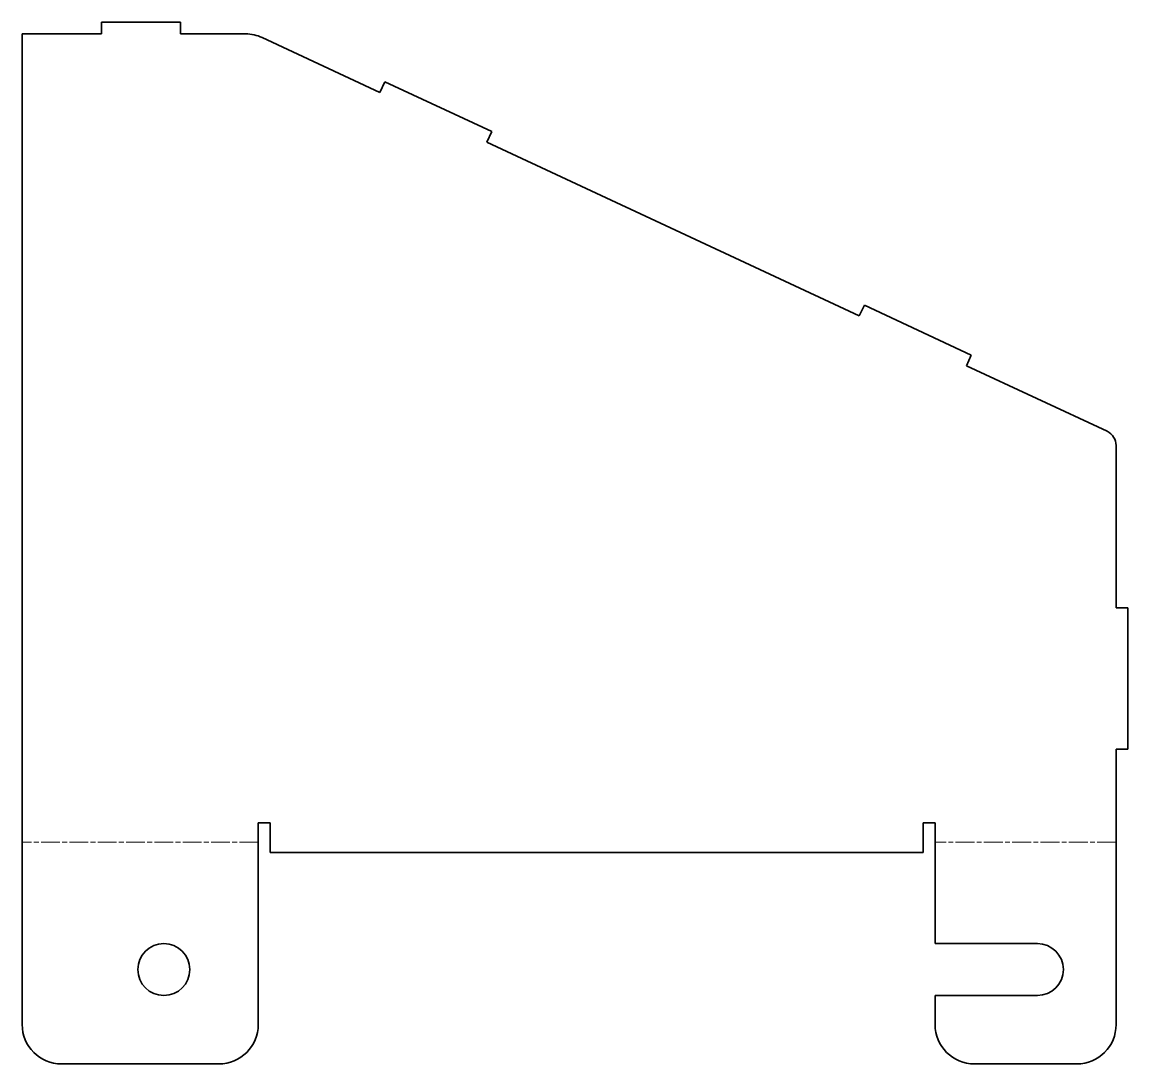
# Model space of a CAD drawing. Header units: millimetres. Extents: x 439 to 580, y 434 to 566.
import ezdxf

# ---------------------------------------------------------------- set-up
doc = ezdxf.new("R2010")
doc.units = ezdxf.units.MM
doc.linetypes.add('Chain', pattern=[13.68, 9.12, -1.14, 2.28, -1.14])
doc.layers.add('SIMUMAK Bend Centerline (ISO)', color=7, linetype='Chain', lineweight=9)
doc.layers.add('SIMUMAK Visible (ISO)', color=7, linetype='Continuous', lineweight=35)

# ---------------------------------------------------------------- blocks, each defined once
blk = doc.blocks.new('GLD-SMT-03-EMBLAD02_Sheet_3_GLD-SMT-03-EMBLAD02- Desplegada')
at = {"layer": 'SIMUMAK Bend Centerline (ISO)', "ltscale": 0.263158}
for p, q in [((-40.25, -38.03), (-70.25, -38.03)), ((68.75, -38.03), (45.75, -38.03))]:
    blk.add_line(p, q, dxfattribs=at)
at = {"layer": 'SIMUMAK Visible (ISO)'}
for p, q in [((-60.15, 64.73), (-60.15, 66.23)), ((-60.15, 66.23), (-50.15, 66.23)), ((-50.15, 66.23), (-50.15, 64.73)), ((-70.25, -61.23), (-70.25, 64.73)), ((-70.25, 64.73), (-60.15, 64.73)), ((-50.15, 64.73), (-41.86, 64.73)), ((-39.75, 64.26), (-24.8, 57.29)), ((-24.8, 57.29), (-24.17, 58.65)), ((-24.17, 58.65), (-10.57, 52.31)), ((-10.57, 52.31), (-11.2, 50.95)), ((-11.2, 50.95), (36.12, 28.88)), ((36.12, 28.88), (36.76, 30.24)), ((36.76, 30.24), (50.35, 23.9)), ((50.35, 23.9), (49.72, 22.54)), ((49.72, 22.54), (67.6, 14.2)), ((68.75, 12.39), (68.75, -8.23)), ((68.75, -8.23), (70.25, -8.23)), ((70.25, -8.23), (70.25, -26.23)), ((70.25, -26.23), (68.75, -26.23)), ((68.75, -26.23), (68.75, -61.23)), ((-40.25, -35.58), (-38.75, -35.58)), ((-40.25, -35.58), (-40.25, -61.23)), ((-38.75, -35.58), (-38.75, -39.33)), ((44.25, -35.58), (45.75, -35.58)), ((44.25, -39.33), (44.25, -35.58)), ((45.75, -50.93), (45.75, -35.58)), ((44.25, -39.33), (-38.75, -39.33)), ((45.75, -50.93), (58.75, -50.93)), ((58.75, -57.53), (45.75, -57.53)), ((45.75, -61.23), (45.75, -57.53)), ((-45.25, -66.23), (-65.25, -66.23)), ((63.75, -66.23), (50.75, -66.23))]:
    blk.add_line(p, q, dxfattribs=at)
blk.add_circle((-52.25, -54.23), 3.3, dxfattribs=at)
at = {"layer": 'SIMUMAK Visible (ISO)', "extrusion": (0, 0, -1)}
for centre, radius, start, end in [((41.86, 59.73), 5, 90, 115), ((-66.75, 12.39), 2, 115, 180), ((-58.75, -54.23), 3.3, 90, 270), ((65.25, -61.23), 5, 270, 0), ((45.25, -61.23), 5, 180, 270), ((-50.75, -61.23), 5, 270, 0), ((-63.75, -61.23), 5, 180, 270)]:
    blk.add_arc(centre, radius, start, end, dxfattribs=at)

msp = doc.modelspace()

# ---------------------------------------------------------------- block references
msp.add_blockref('GLD-SMT-03-EMBLAD02_Sheet_3_GLD-SMT-03-EMBLAD02- Desplegada', (509.47, 499.88))

doc.saveas('drawing.dxf')
